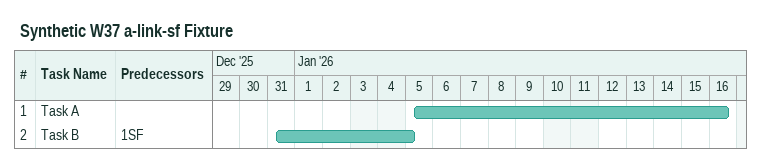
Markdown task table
Synthetic W37 a-link-sf Fixture

| ID | Task | Start | Finish | Predecessors |
|---|---|---|---|---|
| 1 | Task A | 2026-01-05 | 2026-01-16 |  |
| 2 | Task B | 2025-12-31 | 2026-01-05 | 1SF |
